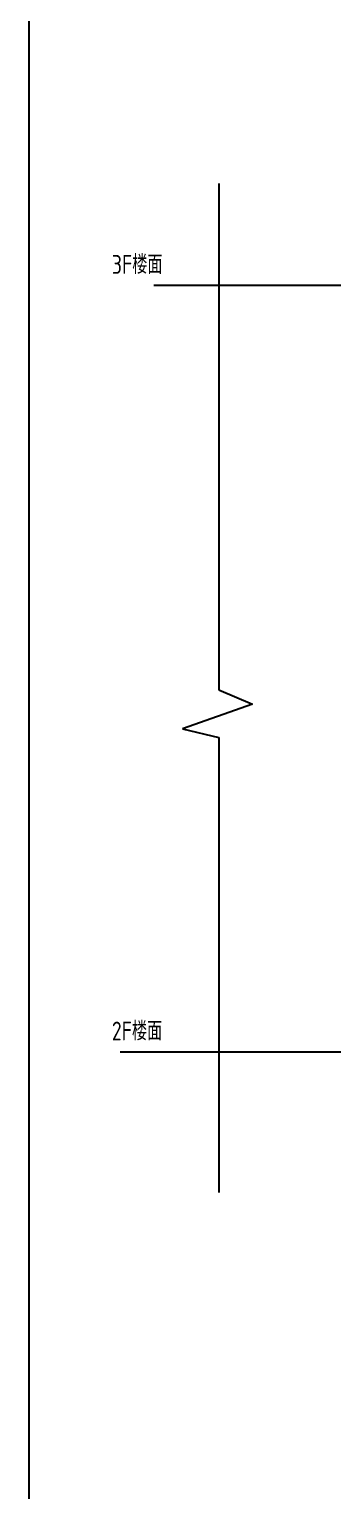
# Model space of a CAD drawing. Header units: millimetres. Extents: x -198529 to 244266, y -64 to 158464.
# Drawn here: x -178232 to -175819, y 115695 to 127325 of the extents above; entities that cross this region are included whole.
import ezdxf

# ---------------------------------------------------------------- set-up
doc = ezdxf.new("R2010")
doc.units = ezdxf.units.MM
doc.layers.add('0-DCC-STRUC-T', color=4, linetype='Continuous')
doc.layers.add('COIL-BANK', color=8, linetype='Continuous')
doc.styles.add('EDRI-COM', font='tssdeng.shx', dxfattribs={"width": 0.8, "bigfont": 'hztxt.shx'})

msp = doc.modelspace()

# ---------------------------------------------------------------- linework, layer by layer
msp.add_lwpolyline([(-178231.8, 127567), (-154619.2, 127567), (-154619.2, 115200), (-178231.8, 115200)], close=True)
at = {"layer": '0-DCC-STRUC-T'}
for p, q in [((-176723.8, 126098), (-176723.8, 122070.1)), ((-176723.8, 122070.1), (-176723.8, 122069.1)), ((-176723.8, 122069.1), (-176456.4, 121953)), ((-176456.4, 121953), (-177013.6, 121757)), ((-177013.6, 121757), (-176724.7, 121687.4)), ((-176724.7, 121687.4), (-176723.8, 121687.2)), ((-176723.8, 121687.2), (-176723.8, 118068.5))]:
    msp.add_line(p, q, dxfattribs=at)
at = {"layer": 'COIL-BANK'}
for p, q in [((-177241.3, 125287), (-157224.6, 125287)), ((-177509, 119187), (-157362.6, 119187))]:
    msp.add_line(p, q, dxfattribs=at)

# ---------------------------------------------------------------- texts
at = {"layer": '0-DCC-STRUC-T', "style": 'EDRI-COM', "width": 0.8}
for s, p in [('3F楼面', (-177575.3, 125378)), ('2F楼面', (-177575.3, 119278))]:
    msp.add_text(s, height=150, dxfattribs=at).set_placement(p)

doc.saveas('drawing.dxf')
